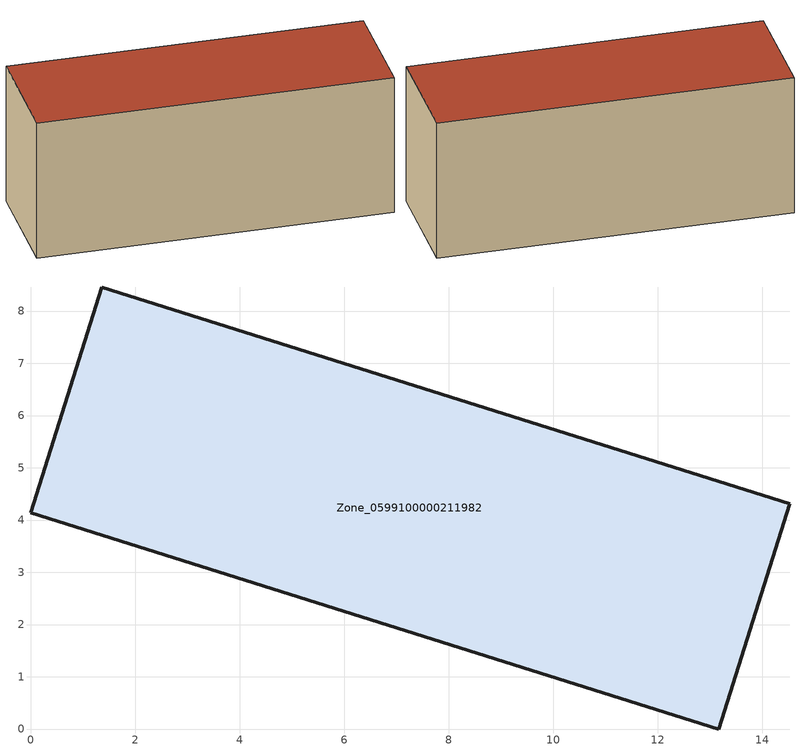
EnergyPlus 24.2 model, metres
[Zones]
Zone_0599100000211982
 floor ground (C_G): 0,4.14 1.36,8.46 14.52,4.31 13.17,0 z0.59
 wall outside (C_F): 1.36,8.46 0,4.14 13.17,0 14.52,4.31 1.36,8.46 z0.59:6.36
 roof outside (C_R): 13.17,0 14.52,4.31 1.36,8.46 0,4.14 z6.36
[BUILDING]
Pand.0599100000211982: North Axis=0; Terrain=City; Loads Convergence Tolerance Value=0.04; Temperature Convergence Tolerance Value=0.4; Solar Distribution=FullExterior; Maximum Number of Warmup Days=25; Minimum Number of Warmup Days=1
[Site:Location]
Rotterdam.The.Hague.AP_ZH_NLD Design_Conditions: Latitude=51.96; Longitude=4.45; Time Zone=1; Elevation=-4.5
[SITE:GROUNDTEMPERATURE:BUILDINGSURFACE]
18, 18, 18, 18, 18, 18, 18, 18, 18, 18, 18, 18
[MATERIAL] Thermal Absorptance=0.9; Solar Absorptance=0.7; Visible Absorptance=0.7
Name | Roughness | Thickness | Conductivity | Density | Specific Heat
G.TI.1965-1974 | MediumSmooth | 0.15 | 0.882353 | 540 | 1210
F.TI.1965-1974 | Rough | 0.3 | 0.697674 | 1920 | 840
R.TI.1965-1974 | MediumRough | 0.2 | 0.232558 | 1500 | 1000
[CONSTRUCTION]
C_G: G.TI.1965-1974
C_F: F.TI.1965-1974
C_R: R.TI.1965-1974
[ZONE]
Zone_0599100000211982: Type=1; Multiplier=1; Ceiling Height=Autocalculate; Volume=Autocalculate; Floor Area=autocalculate; Part of Total Floor Area=Yes
[ZONEINFILTRATION:DESIGNFLOWRATE]
Infil_Zone_0599100000211982: Zone or ZoneList or Space or SpaceList=Zone_0599100000211982; Schedule=AlwaysOn; Design Flow Rate Calculation Method=Flow/Area; Flow Rate per Floor Area=0.003; Constant Term Coefficient=1; Temperature Term Coefficient=0; Velocity Term Coefficient=0; Velocity Squared Term Coefficient=0
[HVACTEMPLATE:ZONE:IDEALLOADSAIRSYSTEM]
Zone_0599100000211982: Maximum Heating Supply Air Temperature=50; Minimum Cooling Supply Air Temperature=13; Maximum Heating Supply Air Humidity Ratio=0.0156; Minimum Cooling Supply Air Humidity Ratio=0.0077; Heating Limit=NoLimit; Cooling Limit=NoLimit; Dehumidification Control Type=ConstantSensibleHeatRatio; Cooling Sensible Heat Ratio=0.7; Dehumidification Setpoint=60; Humidification Control Type=None; Humidification Setpoint=30; Outdoor Air Method=None; Outdoor Air Flow Rate per Person=0.00944; Outdoor Air Flow Rate per Zone Floor Area=0; Outdoor Air Flow Rate per Zone=0; Demand Controlled Ventilation Type=None; Outdoor Air Economizer Type=NoEconomizer; Heat Recovery Type=None; Sensible Heat Recovery Effectiveness=0.7; Latent Heat Recovery Effectiveness=0.65
[ZONECONTROL:THERMOSTAT]
ThermostatControl_Zone_0599100000211982: Zone or ZoneList=Zone_0599100000211982; Control Type Schedule=DualSetpointControlType; Control 1=Thermostat_Zone_0599100000211982; Temperature Difference Between Cutout And Setpoint=0
[THERMOSTATSETPOINT:DUALSETPOINT]
Thermostat_Zone_0599100000211982: Heating Setpoint Temperature Schedule=HeatingSetpoint_Zone_0599100000211982; Cooling Setpoint Temperature Schedule=CoolingSetpoint_Zone_0599100000211982
[SCHEDULE:COMPACT]
HeatingSetpoint_Zone_0599100000211982: Through: 12/31, For: AllDays, Until: 24:00, 21
CoolingSetpoint_Zone_0599100000211982: Through: 12/31, For: AllDays, Until: 24:00, 24
DualSetpointControlType: Through: 12/31, For: AllDays, Until: 24:00, 4
AlwaysOn: Through: 12/31, For: AllDays, Until: 24:00, 1
